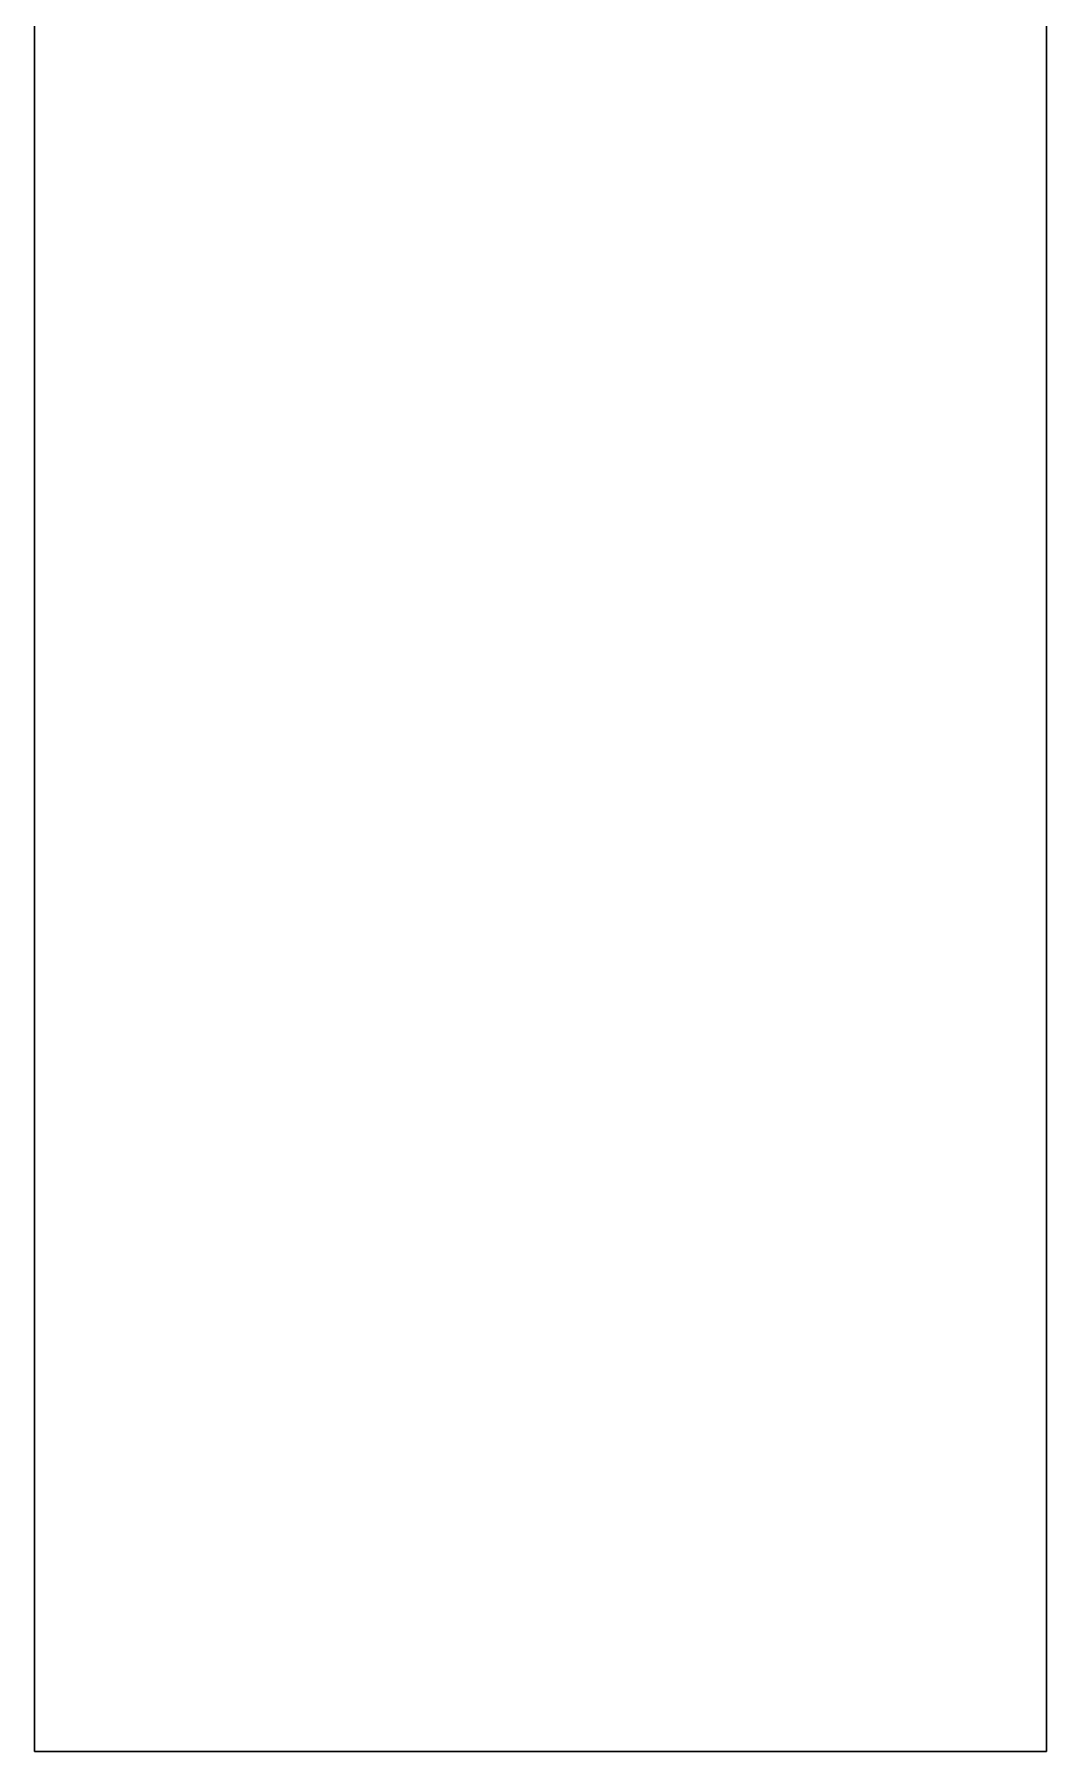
# Model space of a CAD drawing. Header units: inches. Extents: x 11834 to 13024, y -8101 to -6934.
# Drawn here: x 12167.36 to 12185.36, y -7358.31 to -7327.76 of the extents above; entities that cross this region are included whole.
import ezdxf

# ---------------------------------------------------------------- set-up
doc = ezdxf.new("R2010")
doc.units = ezdxf.units.IN
doc.header["$MEASUREMENT"] = 0
doc.layers.add('I-FURN', color=30, linetype='Continuous', lineweight=9)

# ---------------------------------------------------------------- blocks, each defined once
blk = doc.blocks.new('Furniture 2 - Furniture 2-7252815-FIRST FLOOR POWER _ SIGNAL')
at = {"layer": 'I-FURN'}
for p, q in [((12167.355, -7309.535), (12167.355, -7358.306)), ((12167.355, -7358.306), (12167.355, -7309.535)), ((12185.355, -7358.306), (12185.355, -7309.535)), ((12185.355, -7309.535), (12185.355, -7358.306)), ((12167.355, -7358.306), (12185.355, -7358.306)), ((12185.355, -7358.306), (12167.355, -7358.306))]:
    blk.add_line(p, q, dxfattribs=at)

msp = doc.modelspace()

# ---------------------------------------------------------------- block references
at = {"layer": 'I-FURN'}
msp.add_blockref('Furniture 2 - Furniture 2-7252815-FIRST FLOOR POWER _ SIGNAL', (0, 0), dxfattribs=at)

doc.saveas('drawing.dxf')
